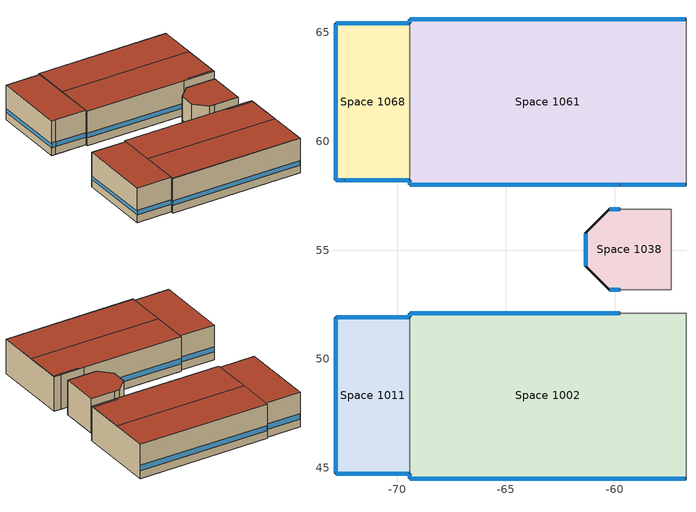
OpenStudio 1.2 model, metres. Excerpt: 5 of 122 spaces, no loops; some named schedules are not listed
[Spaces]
Space 1002
 floor ground: -56.73,44.54 -56.73,44.49 -69.43,44.49 -69.43,44.54 z3.35; -59.74,52.11 -59.74,51.79 -56.73,51.79 -56.73,44.54 -69.43,44.54 -69.43,52.11 z3.35; -56.73,52.11 -56.73,51.79 -57.4,51.79 -57.4,52.11 z3.35; -57.4,52.11 -57.4,51.79 -59.74,51.79 -59.74,52.11 z3.35
 wall outside: -69.43,44.74 -69.43,44.49 -56.73,44.49 / -59.74,52.11 -69.43,52.11 -69.43,51.91 z3.35:6.71
 wall to Space 1003: -56.73,44.49 -56.73,52.11 z3.35:6.71
 wall to Space 1011: -69.43,51.91 -69.43,44.74 z3.35:6.71
 wall to Space 1035: -57.39,52.11 -59.74,52.11 z3.35:6.71
 wall to Space 1026: -56.73,52.11 -57.39,52.11 z3.35:6.71
 window: -59.77,52.11 -69.4,52.11 z4.11:4.62; -69.4,44.49 -56.75,44.49 z4.11:4.55; -69.43,52.08 -69.43,51.93 z4.11:4.52; -69.43,44.72 -69.43,44.52 z4.11:4.49
 roof outside: -59.24,51.95 -57.4,51.95 -57.4,52.11 -59.24,52.11 z6.71; -56.73,44.54 -56.73,49.85 -56.73,48.47 -69.43,48.47 -69.43,44.54 z6.71; -56.73,44.49 -56.73,44.54 -69.43,44.54 -69.43,44.74 -69.43,44.49 z6.71; -56.73,49.85 -56.73,52.11 -57.4,52.11 -57.4,51.95 -56.73,51.95 z6.71; -56.73,48.47 -56.73,51.95 -59.24,51.95 -59.24,52.11 -69.43,52.11 -69.43,48.47 z6.71
Space 1011
 floor ground: -69.43,51.91 -69.43,44.74 -72.83,44.74 -72.83,51.91 z3.35
 wall outside: -69.43,51.91 -72.83,51.91 -72.83,44.74 -69.43,44.74 z3.35:6.71
 window: -69.45,51.91 -72.8,51.91 z4.11:4.62; -72.8,44.74 -69.45,44.74 z4.11:4.56; -72.83,51.87 -72.83,44.78 z4.11:4.42
 roof outside: -69.43,44.74 -69.43,51.91 -72.83,51.91 -72.83,44.74 z6.71
Space 1038
 floor ground: -59.74,56.88 -59.74,56.81 -60.25,56.81 -61.28,55.78 -61.28,54.31 -60.25,53.28 -59.74,53.28 -59.74,53.18 -60.25,53.18 -61.33,54.26 -61.33,55.79 -60.25,56.88 z3.35; -57.4,56.88 -57.4,56.81 -59.74,56.81 -59.74,56.88 z3.35; -57.4,53.28 -57.4,53.18 -59.74,53.18 -59.74,53.28 z3.35; -57.39,56.88 -57.39,53.18 -57.4,53.18 -57.4,53.28 -60.25,53.28 -61.28,54.31 -61.28,55.78 -60.25,56.81 -57.4,56.81 -57.4,56.88 z3.35
 wall outside: -59.74,56.88 -60.25,56.88 -61.33,55.79 -61.33,54.26 -60.25,53.18 -59.74,53.18 z3.35:6.71
 wall to Space 1026: -57.39,53.18 -57.39,56.88 z3.35:6.71
 wall to Space 1035: -59.74,53.18 -57.39,53.18 z3.35:6.71
 wall to Space 1054: -57.39,56.88 -59.74,56.88 z3.35:6.71
 window: -59.77,56.88 -60.22,56.88 z4.11:4.67; -60.22,53.18 -59.77,53.18 z4.11:4.6; -61.33,55.76 -61.33,54.28 z4.11:4.42
 roof outside: -57.4,53.22 -57.39,56.88 -60.25,56.88 -61.28,55.84 -61.28,54.25 -60.25,53.22 z6.71; -59.74,53.18 -59.74,53.22 -60.25,53.22 -61.28,54.25 -61.28,55.84 -61.33,55.79 -61.33,54.26 -60.25,53.18 z6.71; -57.4,53.18 -57.4,53.22 -59.74,53.22 -59.74,53.18 z6.71
Space 1061
 floor ground: -56.73,65.62 -56.73,58.23 -59.23,58.23 -59.23,58.01 -69.43,58.01 -69.43,65.62 z3.35; -57.4,58.23 -57.4,58.01 -59.23,58.01 -59.23,58.23 z3.35; -56.73,58.23 -56.73,58.01 -57.4,58.01 -57.4,58.23 z3.35
 wall outside: -69.43,58.21 -69.43,58.01 -59.74,58.01 -56.73,58.01 / -56.73,65.62 -69.43,65.62 -69.43,65.42 z3.35:6.71
 wall to Space 1063: -56.73,58.01 -56.73,65.62 z3.35:6.71
 wall to Space 1068: -69.43,65.42 -69.43,58.21 z3.35:6.71
 window: -56.75,65.62 -69.4,65.62 z4.11:4.62; -69.4,58.01 -59.77,58.01 z4.11:4.55; -59.71,58.01 -56.75,58.01 z4.11:4.56; -69.43,65.59 -69.43,65.44 / -69.43,58.18 -69.43,58.03 z4.11:4.52
 roof outside: -59.24,58.01 -57.39,58.01 -57.39,58.21 -59.24,58.21 z6.71; -56.73,65.62 -69.43,65.62 -69.43,61.98 -56.73,61.98 -56.73,61.01 z6.71; -69.43,58.01 -59.24,58.01 -59.24,58.21 -56.73,58.21 -56.73,61.98 -69.43,61.98 z6.71; -57.39,58.01 -56.73,58.01 -56.73,61.01 -56.73,58.21 -57.39,58.21 z6.71
Space 1068
 floor ground: -69.43,65.42 -69.43,58.21 -72.83,58.21 -72.83,65.42 z3.35
 wall outside: -69.43,65.42 -72.83,65.42 -72.83,58.21 -72.42,58.21 -69.43,58.21 z3.35:6.71
 window: -69.45,65.42 -72.8,65.42 z4.11:4.62; -72.4,58.21 -69.45,58.21 z4.11:4.56; -72.8,58.21 -72.45,58.21 z4.11:4.61; -72.83,65.38 -72.83,58.24 z4.11:4.42
 roof outside: -69.43,58.21 -69.43,65.42 -72.83,65.42 -72.83,58.21 z6.71
[Site]
Site 1: Latitude {deg}=44.12; Longitude {deg}=-77.53; Time Zone {hr}=-5; Elevation {m}=86
[SizingPeriod:DesignDay] Barometric Pressure {Pa}=100296; Sky Clearness=0; Rain Indicator=0; Snow Indicator=0; Day of Month=21; Daylight Saving Time Indicator=0; Dry-Bulb Temperature Range Modifier Type=DefaultMultipliers
Name | Maximum Dry-Bulb Temperature {C} | Daily Dry-Bulb Temperature Range {deltaC} | Humidity Indicating Conditions at Maximum Dry-Bulb {BasedOnField A3} | Wind Speed {m/s} | Wind Direction {deg} | Month | Day Type | Humidity Indicating Type | Solar Model Indicator | ASHRAE Taub | ASHRAE Taud
Trenton Ann Clg .4% Condns DB=>MWB | 29.2 | 9.9 | 22.1 | 5.1 | 220 | 7 | SummerDesignDay | Wetbulb | ASHRAETau | 0.459 | 2.014
Trenton Ann Hum_n 99.6% Condns DP=>MCDB | -21 | 0 | -27.1 | 2.9 | 50 | 1 | WinterDesignDay | Dewpoint | ASHRAEClearSky
Trenton Ann Clg .4% Condns DP=>MDB | 26 | 9.9 | 22.2 | 5.1 | 220 | 7 | SummerDesignDay | Dewpoint | ASHRAETau | 0.459 | 2.014
Trenton Ann Htg Wind 99.6% Condns WS=>MCDB | -3.4 | 0 | -3.4 | 13.4 | 50 | 1 | WinterDesignDay | Wetbulb | ASHRAEClearSky
[Building]
Secondary School: North Axis {deg}=-0; Space Type=NECB-Classroom/lecture/training; Default Construction Set=vintage 3 Set; Default Schedule Set=NECB-D
[Construction]
000_ExtSlabCarpet_4in_ClimateZone 1-8: MAT-CC05 4 HW CONCRETE, CP02 CARPET PAD
000_Exterior Door: 000_F08 Metal surface, 000_I01 25mm insulation board
000_Exterior Window: 000_Clear 3mm, 000_Air 13mm, 000_Clear 3mm
000_Interior Ceiling: 000_M11 100mm lightweight concrete, 000_F05 Ceiling air space resistance, 000_F16 Acoustic tile
000_Interior Door; 000_Interior Partition: 000_G05 25mm wood
000_Interior Floor: 000_F16 Acoustic tile, 000_F05 Ceiling air space resistance, 000_M11 100mm lightweight concrete
000_Interior Wall: 000_G01a 19mm gypsum board, 000_F04 Wall air space resistance, 000_G01a 19mm gypsum board
000_Interior Window: 000_Clear 3mm
MNECB Ref Underground Floor 6.136: MNECB Ref Polystyrene 25mm, MNECB Ref concrete 100mm
MNECB Ref Underground Wall 9.659: MNECB Ref Polystyrene 44mm, MNECB Ref concrete 100mm
Vintage 4 Ref Deck Roof RSI 0.7: MNECB Ref Gravel 50mm, MNECB Built-up Roof 9.5mm, MNECB Ref Metal, 000 G05 25mm wood
Vintage 3 Ref Deck Roof RSI 0.7: MNECB Ref Gravel 50mm, MNECB Built-up Roof 9.5mm, MNECB Ref Metal, 000 I01 25mm insulation board, 000 G05 25mm wood 1
Vintage 4 Concrete Wall RSI 0.88: MNECB Ref Brick 100mm, MNECB Ref Airspace 25mm, 000 G05 25mm wood, Mass NonRes Wall Insulation-0.93, 000_G01a 19mm gypsum board
Vintage 3 Concrete Wall RSI 1.4: MNECB Ref Brick 100mm, MNECB Ref Airspace 25mm, 000 G05 25mm wood, Mass NonRes Wall Insulation-1.41, 000_G01a 19mm gypsum board
Vintage 4 U=4.0: Vintage 4 Window
Vintage 3 U=4.0 1: Vintage 3 Window
[DefaultConstructionSet] Interior Partition Construction=000_Interior Partition
Name | Default Exterior Surface Constructions | Default Interior Surface Constructions | Default Ground Contact Surface Constructions | Default Exterior SubSurface Constructions | Default Interior SubSurface Constructions
vintage 4 Set | ASHRAE_90.1-2004_ClimateZone 5-6 (s_scho)_Exterior_DefSurfCons 2 | 000_Interior_DefSurfCons 8 | 000_Ground_DefSurfCons 8 | ASHRAE_90.1-2004_ClimateZone 5-6 (s_scho)_Exterior_DefSubCons 2 | 000_Interior_DefSubCons 8
vintage 3 Set | ASHRAE_90.1-2004_ClimateZone 5-6 (s_scho)_Exterior_DefSurfCons 3 | 000_Interior_DefSurfCons 9 | 000_Ground_DefSurfCons 9 | ASHRAE_90.1-2004_ClimateZone 5-6 (s_scho)_Exterior_DefSubCons 3 | 000_Interior_DefSubCons 9
[DefaultSubSurfaceConstructions] Tubular Daylight Dome Construction=000_Interior Window; Tubular Daylight Diffuser Construction=000_Interior Window
Name | Fixed Window Construction | Operable Window Construction | Door Construction | Glass Door Construction | Skylight Construction
ASHRAE_90.1-2004_ClimateZone 5-6 (s_scho)_Exterior_DefSubCons 2 | Vintage 4 U=4.0 | Vintage 4 U=4.0 | 000_Exterior Door | Vintage 4 U=4.0 | Vintage 4 U=4.0
000_Interior_DefSubCons 8; 000_Interior_DefSubCons 9 | 000_Interior Window | 000_Interior Window | 000_Interior Door | 000_Exterior Window | 000_Exterior Window
ASHRAE_90.1-2004_ClimateZone 5-6 (s_scho)_Exterior_DefSubCons 3 | Vintage 3 U=4.0 1 | Vintage 3 U=4.0 1 | 000_Exterior Door | Vintage 4 U=4.0 | Vintage 4 U=4.0
[DefaultSurfaceConstructions]
Name | Floor Construction | Wall Construction | Roof Ceiling Construction
ASHRAE_90.1-2004_ClimateZone 5-6 (s_scho)_Exterior_DefSurfCons 2 | 000_ExtSlabCarpet_4in_ClimateZone 1-8 | Vintage 4 Concrete Wall RSI 0.88 | Vintage 4 Ref Deck Roof RSI 0.7
000_Interior_DefSurfCons 8; 000_Interior_DefSurfCons 9 | 000_Interior Floor | 000_Interior Wall | 000_Interior Ceiling
000_Ground_DefSurfCons 8; 000_Ground_DefSurfCons 9 | MNECB Ref Underground Floor 6.136 | MNECB Ref Underground Wall 9.659 | 000_ExtSlabCarpet_4in_ClimateZone 1-8
ASHRAE_90.1-2004_ClimateZone 5-6 (s_scho)_Exterior_DefSurfCons 3 | 000_ExtSlabCarpet_4in_ClimateZone 1-8 | Vintage 3 Concrete Wall RSI 1.4 | Vintage 3 Ref Deck Roof RSI 0.7
[Material]
Name | Roughness | Thickness | Conductivity | Density | Specific Heat | Thermal Absorptance | Solar Absorptance | Visible Absorptance
000_F08 Metal surface | Smooth | 0.0008 | 45.28 | 7824 | 500
000_F16 Acoustic tile | MediumSmooth | 0.0191 | 0.06 | 368 | 590
000_G01a 19mm gypsum board | MediumSmooth | 0.019 | 0.16 | 800 | 1090
000_G05 25mm wood; 000 G05 25mm wood; 000 G05 25mm wood 1 | MediumSmooth | 0.0254 | 0.15 | 608 | 1630
000_I01 25mm insulation board; 000 I01 25mm insulation board | MediumRough | 0.0254 | 0.03 | 43 | 1210
000_M11 100mm lightweight concrete | MediumRough | 0.1016 | 0.53 | 1280 | 840
MAT-CC05 4 HW CONCRETE | Rough | 0.1016 | 1.311 | 2240 | 836.8 | 0.9 | 0.7 | 0.7
Mass NonRes Wall Insulation-0.93 | MediumRough | 0.0248085 | 0.049 | 265 | 836.8 | 0.9 | 0.7 | 0.7
Mass NonRes Wall Insulation-1.41 | MediumRough | 0.0484269 | 0.049 | 265 | 836.8 | 0.9 | 0.7 | 0.7
MNECB Built-up Roof 9.5mm | VeryRough | 0.0095 | 0.1634 | 1121.29 | 1465.048 | 0.9 | 0.7 | 0.7
MNECB Ref Gravel 50mm | VeryRough | 0.0508 | 1.80282 | 1601.794 | 837.17 | 0.9 | 0.7 | 0.7
MNECB Ref Polystyrene 25mm | MediumRough | 0.02487 | 0.02885 | 28.832 | 1213.897
MNECB Ref Polystyrene 44mm | MediumRough | 0.04398 | 0.02885 | 28.832 | 1213.897
MNECB Ref concrete 100mm | MediumRough | 0.1016 | 1.80282 | 2242.512 | 837.17
MNECB Ref Metal | Smooth | 0.0015 | 62.7066 | 7832.773 | 502.302 | 0.9 | 0.2 | 0.2
MNECB Ref Brick 100mm | MediumRough | 0.1016 | 1.311 | 2082.332 | 795.312
[Material:AirGap]
Name | Thermal Resistance
000_F04 Wall air space resistance | 0.15
000_F05 Ceiling air space resistance | 0.18
MNECB Ref Airspace 25mm | 0.1717
[Material:NoMass]
CP02 CARPET PAD: Roughness=VeryRough; Thermal Resistance=0.2165; Thermal Absorptance=0.9; Solar Absorptance=0.7; Visible Absorptance=0.8
[WindowMaterial:Gas]
000_Air 13mm: Gas Type=Air; Thickness=0.0127
[WindowMaterial:Glazing]
000_Clear 3mm: Optical Data Type=SpectralAverage; Thickness=0.003; Solar Transmittance at Normal Incidence=0.837; Front Side Solar Reflectance at Normal Incidence=0.075; Back Side Solar Reflectance at Normal Incidence=0.075; Visible Transmittance at Normal Incidence=0.898; Front Side Visible Reflectance at Normal Incidence=0.081; Back Side Visible Reflectance at Normal Incidence=0.081; Infrared Transmittance at Normal Incidence=0; Front Side Infrared Hemispherical Emissivity=0.84; Back Side Infrared Hemispherical Emissivity=0.84; Conductivity=0.9
[WindowMaterial:SimpleGlazingSystem] U-Factor {W/m2-K}=4; Solar Heat Gain Coefficient=0.5; Visible Transmittance=0.21
Vintage 4 Window; Vintage 3 Window
[DefaultScheduleSet]
NECB-D: Hours of Operation Schedule=NECB-D-Fan; Number of People Schedule=NECB-D-Occ; People Activity Level Schedule=SecondarySchool_Activity; Lighting Schedule=NECB-D-Ltg; Electric Equipment Schedule=NECB-D-Equ; Hot Water Equipment Schedule=NECB-D-HW; Other Equipment Schedule=NECB-D-Proc
[DesignSpecification:OutdoorAir]
Name | Outdoor Air Flow per Person {m3/s-person} | Outdoor Air Flow per Floor Area {m3/s-m2}
NECB-Classroom/lecture/training-D-oa | 0 | 0.00278292
NECB-Stairway-*-oa |  | 0.000304977
[ElectricEquipment]
Name | Electric Equipment Definition | Space or SpaceType
NECB-Classroom/lecture/training-sched-D-elec | NECB-Classroom/lecture/training-sched-D-elec_def | NECB-Classroom/lecture/training
NECB-Stairway-sched-*-elec | NECB-Stairway-sched-*-elec_def | NECB-Stairway
[ElectricEquipment:Definition] Design Level Calculation Method=Watts/Area
Name | Watts per Space Floor Area {W/m2}
NECB-Classroom/lecture/training-sched-D-elec_def | 5
NECB-Stairway-sched-*-elec_def | 0
[Lights]
Name | Lights Definition | Space or SpaceType
NECB-Classroom/lecture/training-sched-D-lights | NECB-Classroom/lecture/training-sched-D-lights_def | NECB-Classroom/lecture/training
NECB-Stairway-sched-*-lights | NECB-Stairway-sched-*-lights_def | NECB-Stairway
[Lights:Definition] Design Level Calculation Method=Watts/Area
Name | Watts per Space Floor Area {W/m2}
NECB-Classroom/lecture/training-sched-D-lights_def | 13.3
NECB-Stairway-sched-*-lights_def | 7.4
[People]
Name | People Definition | Space or SpaceType
NECB-Classroom/lecture/training-sched-D-people | NECB-Classroom/lecture/training-sched-D-people_def | NECB-Classroom/lecture/training
NECB-Stairway-sched-*-people | NECB-Stairway-sched-*-people_def | NECB-Stairway
[People:Definition] Number of People Calculation Method=Area/Person; Fraction Radiant=0.3
Name | Space Floor Area per Person {m2/person}
NECB-Classroom/lecture/training-sched-D-people_def | 7.5
NECB-Stairway-sched-*-people_def | 100
[SpaceInfiltration:DesignFlowRate] Schedule=Always_On; Design Flow Rate {m3/s}=0; Flow per Exterior Surface Area {m3/s-m2}=0.0005
Name | Space or SpaceType | Design Flow Rate Calculation Method
Space Infiltration Design Flow Rate 1 | NECB-Classroom/lecture/training | Flow/ExteriorWallArea
Space Infiltration Design Flow Rate 7 | NECB-Stairway | Flow/Space
[SpaceType] Default Construction Set=vintage 3 Set; Default Schedule Set=NECB-D
Name | Design Specification Outdoor Air Object
NECB-Classroom/lecture/training | NECB-Classroom/lecture/training-D-oa
NECB-Stairway | NECB-Stairway-*-oa
[ThermostatSetpoint:DualSetpoint]
SecondarySchool_Thermostat: Heating Setpoint Temperature Schedule=NECB-D-Htg 1; Cooling Setpoint Temperature Schedule=NECB-D-Clg
[BuildingStory]
Building Story 2: Default Construction Set=vintage 3 Set; Default Schedule Set=NECB-D
[Space] Default Construction Set=vintage 4 Set; Building Story=Building Story 2
Name | Space Type | Thermal Zone
Space 1002; Space 1011 | NECB-Classroom/lecture/training | First- Southwest Zone
Space 1038 | NECB-Stairway | First- West Entrance Zone
Space 1061; Space 1068 | NECB-Classroom/lecture/training | First- Northwest Zone
[ThermalZone] Thermostat=SecondarySchool_Thermostat; Use Ideal Air Loads=No
First- Northwest Zone; First- Southwest Zone; First- West Entrance Zone
[HotWaterEquipment]
Name | Hot Water Equipment Definition | Space or SpaceType
NECB-Classroom/lecture/training-sched-D-hw | NECB-Classroom/lecture/training-sched-D-hw_def | NECB-Classroom/lecture/training
NECB-Stairway-sched-*-hw | NECB-Stairway-sched-*-hw_def | NECB-Stairway
[HotWaterEquipment:Definition] Design Level Calculation Method=Watts/Area
Name | Watts per Space Floor Area {W/m2}
NECB-Classroom/lecture/training-sched-D-hw_def | 65
NECB-Stairway-sched-*-hw_def | 0
[Schedule:Ruleset]
Name | Default Day Schedule | Summer Design Day Schedule | Winter Design Day Schedule
Always_On | Always_On Default Schedule | Always_On Summer Design Day | Always_On Winter Design Day
SecondarySchool_Activity | SecondarySchool_Activity Default Schedule | SecondarySchool_Activity Summer Design Day | SecondarySchool_Activity Winter Design Day
NECB-D-Fan | Schedule Day 28
NECB-D-Occ | Schedule Day 25
NECB-D-Ltg | Schedule Day 26
NECB-D-Equ | Schedule Day 27
NECB-D-HW | Schedule Day 32
NECB-D-Proc | Schedule Day 29
NECB-D-Clg | Schedule Day 30
NECB-D-Htg 1 | Schedule Day 33
[Schedule:Day]
Always_On Default Schedule; Schedule Day 28; Schedule Day 25; Schedule Day 26; Schedule Day 27; Schedule Day 32; Schedule Day 29; Schedule Day 33: 24, 0, 0
Always_On Winter Design Day; Always_On Summer Design Day: 24, 0, 1
SecondarySchool_Activity Default Schedule: 7, 0, 71.4704, 24, 0, 71.4704
SecondarySchool_Activity Rule 1 Day Schedule: 7, 0, 75.21, 16, 0, 75.21, 24, 0, 75.21
SecondarySchool_Activity Winter Design Day; SecondarySchool_Activity Summer Design Day: 24, 0, 120
sunNECB-D-Fan 1; satNECB-D-Fan 1; sunNECB-D-Occ 1; satNECB-D-Occ 1: 1, 0, 0, 2, 0, 0, 3, 0, 0, 4, 0, 0, 5, 0, 0, 6, 0, 0, 7, 0, 0, 8, 0, 0, 9, 0, 0, 10, 0, 0, 11, 0, 0, 12, 0, 0, 13, 0, 0, 14, 0, 0, 15, 0, 0, 16, 0, 0, 17, 0, 0, 18, 0, 0, 19, 0, 0, 20, 0, 0, 21, 0, 0, 22, 0, 0, 23, 0, 0, 24, 0, 0
wkdNECB-D-Fan 1: 1, 0, 0, 2, 0, 0, 3, 0, 0, 4, 0, 0, 5, 0, 0, 6, 0, 0, 7, 0, 0, 8, 0, 1, 9, 0, 1, 10, 0, 1, 11, 0, 1, 12, 0, 1, 13, 0, 1, 14, 0, 1, 15, 0, 1, 16, 0, 1, 17, 0, 1, 24, 0, 0.00368607
wkdNECB-D-Occ 1: 1, 0, 0, 2, 0, 0, 3, 0, 0, 4, 0, 0, 5, 0, 0, 6, 0, 0, 7, 0, 0, 8, 0, 0, 9, 0, 0.1, 10, 0, 0.9, 11, 0, 0.9, 12, 0, 0.9, 13, 0, 0.8, 14, 0, 0.8, 15, 0, 0.8, 16, 0, 0.8, 17, 0, 0.5, 18, 0, 0.2, 19, 0, 0.1, 20, 0, 0.3, 21, 0, 0.3, 22, 0, 0.3, 23, 0, 0.1, 24, 0, 0
sunNECB-D-Ltg 1; satNECB-D-Ltg 1; sunNECB-D-Equ 1; satNECB-D-Equ 1; sunNECB-D-HW 1; satNECB-D-HW 1: 1, 0, 0.05, 2, 0, 0.05, 3, 0, 0.05, 4, 0, 0.05, 5, 0, 0.05, 6, 0, 0.05, 7, 0, 0.05, 8, 0, 0.05, 9, 0, 0.05, 10, 0, 0.05, 11, 0, 0.05, 12, 0, 0.05, 13, 0, 0.05, 14, 0, 0.05, 15, 0, 0.05, 16, 0, 0.05, 17, 0, 0.05, 18, 0, 0.05, 19, 0, 0.05, 20, 0, 0.05, 21, 0, 0.05, 22, 0, 0.05, 23, 0, 0.05, 24, 0, 0.05
wkdNECB-D-Ltg 1: 1, 0, 0.05, 2, 0, 0.05, 3, 0, 0.05, 4, 0, 0.05, 5, 0, 0.05, 6, 0, 0.05, 7, 0, 0.897438, 8, 0, 0.897438, 9, 0, 0.897438, 10, 0, 0.9, 11, 0, 0.9, 12, 0, 0.9, 13, 0, 0.9, 14, 0, 0.9, 15, 0, 0.9, 16, 0, 0.9, 17, 0, 0.7, 18, 0, 0.5, 19, 0, 0.5, 20, 0, 0.7, 21, 0, 0.7, 22, 0, 0.7, 23, 0, 0.3, 24, 0, 0.05
wkdNECB-D-Equ 1: 1, 0, 0.05, 2, 0, 0.05, 3, 0, 0.05, 4, 0, 0.05, 5, 0, 0.05, 6, 0, 0.05, 7, 0, 0.05, 8, 0, 0.300382, 9, 0, 0.897438, 10, 0, 0.9, 11, 0, 0.9, 12, 0, 0.9, 13, 0, 0.9, 14, 0, 0.9, 15, 0, 0.9, 16, 0, 0.9, 17, 0, 0.7, 18, 0, 0.5, 19, 0, 0.5, 20, 0, 0.7, 21, 0, 0.7, 22, 0, 0.7, 23, 0, 0.3, 24, 0, 0.05
Schedule Day 30: 7, 0, 32.6802, 17, 0, 23.0983, 24, 0, 32.5793
[Schedule:Rule] Date Specification Type=DateRange; Start Month=1; Start Day=1; End Month=12; End Day=31
Name | Schedule Ruleset | Rule Order | Day Schedule | Apply Sunday | Apply Monday | Apply Tuesday | Apply Wednesday | Apply Thursday | Apply Friday | Apply Saturday
Always_On Rule 1 | Always_On | 0 | Always_On Rule 1 Day Schedule | Yes | Yes | Yes | Yes | Yes | Yes | Yes
SecondarySchool_Activity Rule 1 | SecondarySchool_Activity | 0 | SecondarySchool_Activity Rule 1 Day Schedule | Yes | Yes | Yes | Yes | Yes | Yes | Yes
sunNECB-D-Fanrule | NECB-D-Fan | 0 | sunNECB-D-Fan 1 | Yes | No | No | No | No | No | No
satNECB-D-Fanrule | NECB-D-Fan | 1 | satNECB-D-Fan 1 | No | No | No | No | No | No | Yes
wkdNECB-D-Fan rule | NECB-D-Fan | 2 | wkdNECB-D-Fan 1 | No | Yes | Yes | Yes | Yes | Yes | No
sunNECB-D-Occrule | NECB-D-Occ | 0 | sunNECB-D-Occ 1 | Yes | No | No | No | No | No | No
satNECB-D-Occrule | NECB-D-Occ | 1 | satNECB-D-Occ 1 | No | No | No | No | No | No | Yes
wkdNECB-D-Occ rule | NECB-D-Occ | 2 | wkdNECB-D-Occ 1 | No | Yes | Yes | Yes | Yes | Yes | No
sunNECB-D-Ltgrule | NECB-D-Ltg | 0 | sunNECB-D-Ltg 1 | Yes | No | No | No | No | No | No
satNECB-D-Ltgrule | NECB-D-Ltg | 1 | satNECB-D-Ltg 1 | No | No | No | No | No | No | Yes
wkdNECB-D-Ltg rule | NECB-D-Ltg | 2 | wkdNECB-D-Ltg 1 | No | Yes | Yes | Yes | Yes | Yes | No
sunNECB-D-Equrule | NECB-D-Equ | 0 | sunNECB-D-Equ 1 | Yes | No | No | No | No | No | No
satNECB-D-Equrule | NECB-D-Equ | 1 | satNECB-D-Equ 1 | No | No | No | No | No | No | Yes
wkdNECB-D-Equ rule | NECB-D-Equ | 2 | wkdNECB-D-Equ 1 | No | Yes | Yes | Yes | Yes | Yes | No
sunNECB-D-HWrule | NECB-D-HW | 0 | sunNECB-D-HW 1 | Yes | No | No | No | No | No | No
satNECB-D-HWrule | NECB-D-HW | 1 | satNECB-D-HW 1 | No | No | No | No | No | No | Yes
wkdNECB-D-HW rule | NECB-D-HW | 2 | wkdNECB-D-HW 1 | No | Yes | Yes | Yes | Yes | Yes | No
sunNECB-D-Procrule | NECB-D-Proc | 0 | sunNECB-D-Proc 1 | Yes | No | No | No | No | No | No
satNECB-D-Procrule | NECB-D-Proc | 1 | satNECB-D-Proc 1 | No | No | No | No | No | No | Yes
wkdNECB-D-Proc rule | NECB-D-Proc | 2 | wkdNECB-D-Proc 1 | No | Yes | Yes | Yes | Yes | Yes | No
sunNECB-D-Clgrule | NECB-D-Clg | 0 | sunNECB-D-Clg 1 | Yes | No | No | No | No | No | No
satNECB-D-Clgrule | NECB-D-Clg | 1 | satNECB-D-Clg 1 | No | No | No | No | No | No | Yes
wkdNECB-D-Clg rule | NECB-D-Clg | 2 | wkdNECB-D-Clg 1 | No | Yes | Yes | Yes | Yes | Yes | No
sunNECB-D-Htgrule 1 | NECB-D-Htg 1 | 0 | sunNECB-D-Htg 2 | Yes | No | No | No | No | No | No
satNECB-D-Htgrule 1 | NECB-D-Htg 1 | 1 | satNECB-D-Htg 2 | No | No | No | No | No | No | Yes
wkdNECB-D-Htg rule 1 | NECB-D-Htg 1 | 2 | wkdNECB-D-Htg 2 | No | Yes | Yes | Yes | Yes | Yes | No
